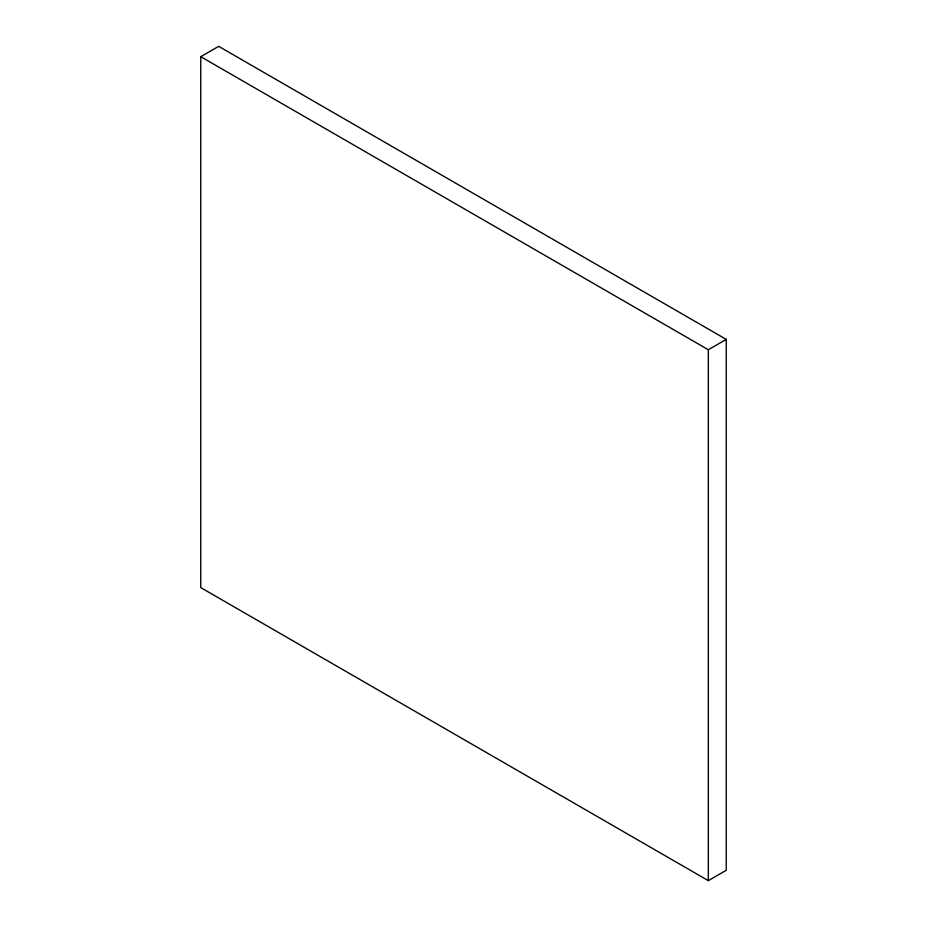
<?xml version="1.0" encoding="UTF-8"?>
<svg xmlns="http://www.w3.org/2000/svg" width="927" height="927" viewBox="0 0 927 927"><rect width="100%" height="100%" fill="white"/><g stroke="black" fill="none" stroke-linecap="round" stroke-linejoin="round"><path stroke-width="1.39" d="M200.765 56.698L218.679 46.35L726.235 339.386L726.235 870.302L708.321 880.65L200.765 587.614L200.765 56.698L708.321 349.734L726.235 339.386M708.321 349.734L708.321 880.65"/></g></svg>
